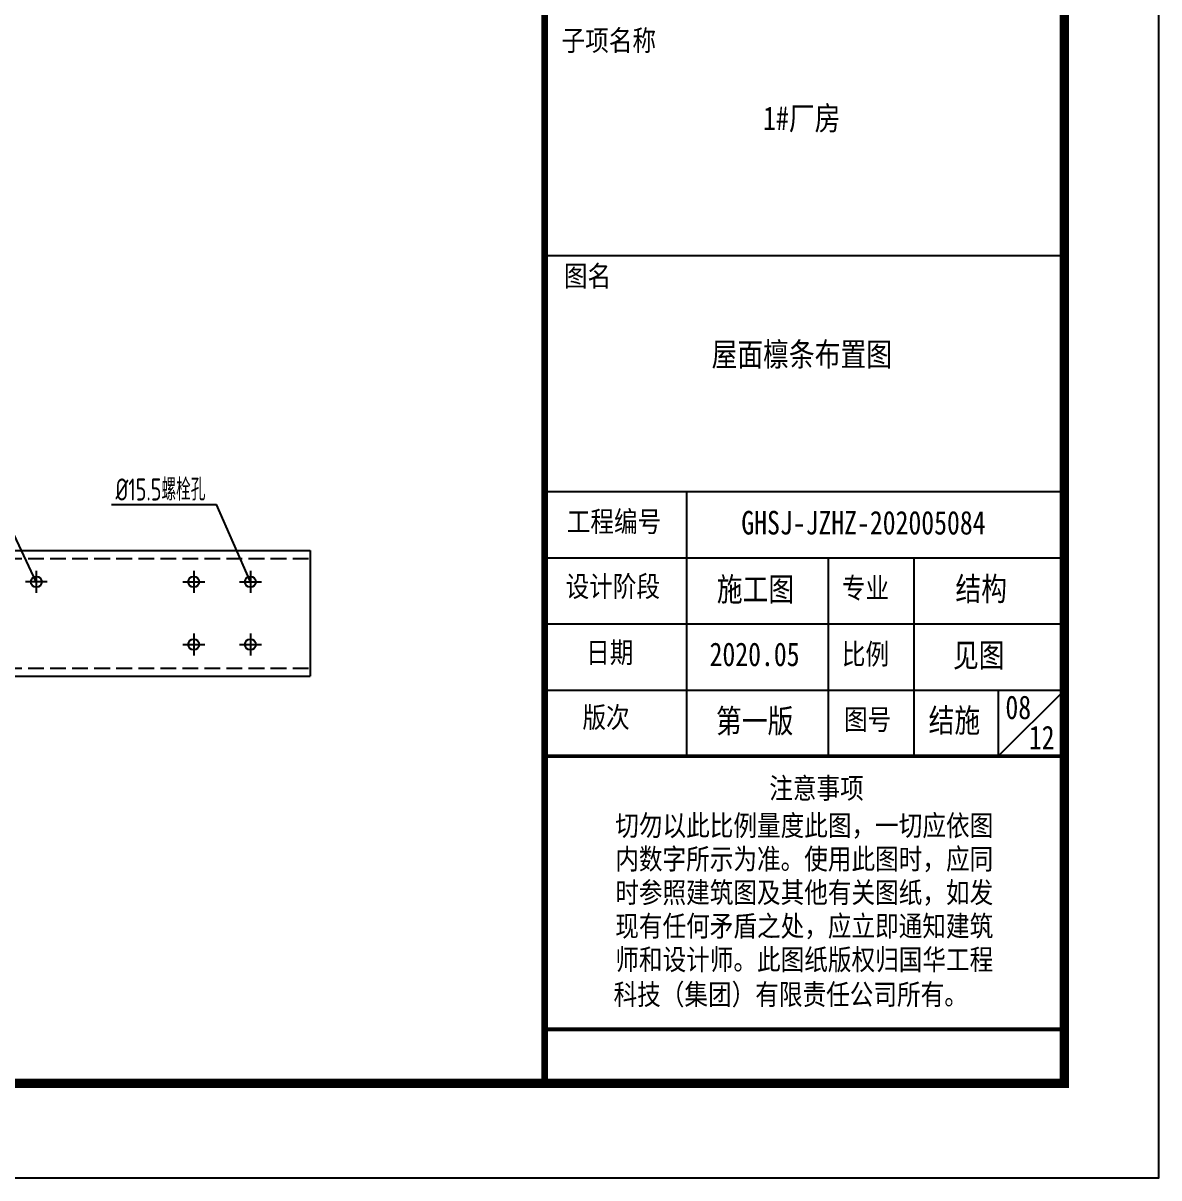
# Model space of a CAD drawing. Extents: x 9539573 to 9710259, y 1656270 to 2510207.
# Drawn here: x 9692230 to 9710259, y 1926320 to 1944655 of the extents above; entities that cross this region are included whole.
import ezdxf
from ezdxf.enums import TextEntityAlignment as Align

# ---------------------------------------------------------------- set-up
doc = ezdxf.new("R2010")
doc.units = 0
doc.header["$LTSCALE"] = 1000
doc.header["$MEASUREMENT"] = 0
doc.linetypes.add('DASH', pattern=[0.35, 0.25, -0.1])
doc.layers.get('0').update_dxf_attribs({"linetype": 'CONTINUOUS'})
for name, color, linetype in [('PP-PM-TK', 7, 'CONTINUOUS'), ('PUB_TEXT', 7, 'CONTINUOUS'), ('PUB_TITLE', 4, 'CONTINUOUS'), ('标注文字', 3, 'CONTINUOUS')]:
    doc.layers.add(name, color=color, linetype=linetype)
doc.styles.add('TQ', font='txt.shx', dxfattribs={"width": 0.8, "bigfont": 'hztxt.shx'})
doc.styles.add('TSSD_DIMENSION', font='atssdeng.shx', dxfattribs={"width": 0.7, "bigfont": 'atssdchn.shx'})
doc.styles.add('仿宋', font='', dxfattribs={"width": 0.8})
doc.styles.get('仿宋').set_extended_font_data('SimSun')

# ---------------------------------------------------------------- blocks, each defined once
blk = doc.blocks.new('A2 TK 2019')
at = {"layer": 'PP-PM-TK', "color": 4}
for p, q in [((7035935, 1983948), (7041435, 1983948)), ((7035935, 1981448), (7041435, 1981448)), ((7037435, 1981448), (7037435, 1978648)), ((7035935, 1980748), (7041435, 1980748)), ((7038935, 1980748), (7038935, 1978648)), ((7039840, 1980748), (7039840, 1978648)), ((7035935, 1980048), (7041435, 1980048)), ((7035935, 1979348), (7041435, 1979348)), ((7041435, 1979348), (7040735, 1978648)), ((7040735, 1979348), (7040735, 1978648))]:
    blk.add_line(p, q, dxfattribs=at)
at = {"layer": 'PP-PM-TK', "color": 4, "const_width": 70}
blk.add_lwpolyline([(7035935, 2015184), (7041435, 2015184), (7041435, 1975184), (7035935, 1975184)], close=True, dxfattribs=at)
at = {"layer": 'PP-PM-TK', "color": 4, "const_width": 40}
for points in [[(7035935, 1978648), (7041435, 1978648)], [(7035935, 1975756), (7041435, 1975756)]]:
    blk.add_lwpolyline(points, dxfattribs=at)
at = {"layer": 'PUB_TEXT', "color": 2, "style": 'TQ'}
for s, p in [('子项名称', (7036114, 1986089)), ('图名', (7036138, 1983596)), ('工程编号', (7036169, 1980997)), ('设计阶段', (7036156, 1980311)), ('专业', (7039080, 1980294)), ('日期', (7036374, 1979611)), ('比例', (7039080, 1979594)), ('版次', (7036335, 1978925)), ('图号', (7039103, 1978902)), ('注意事项', (7038312, 1978175)), ('切勿以此比例量度此图，一切应依图', (7036682, 1977780)), ('内数字所示为准。使用此图时，应同', (7036682, 1977426)), ('时参照建筑图及其他有关图纸，如发', (7036682, 1977071)), ('现有任何矛盾之处，应立即通知建筑', (7036682, 1976716)), ('师和设计师。此图纸版权归国华工程', (7036682, 1976361)), ('科技（集团）有限责任公司所有。', (7036664, 1975992))]:
    blk.add_text(s, height=250, dxfattribs=at).set_placement(p)
at = {"layer": 'PUB_TITLE', "color": 0, "style": '仿宋', "width": 0.8}
blk.add_text('1#厂房', height=250, dxfattribs=at).set_placement((7038656, 1985275), align=Align.CENTER)
for s, p in [('GHSJ-JZHZ-202005084', (7038016, 1980994)), ('施工图', (7037757, 1980289)), ('结构', (7040282, 1980294)), ('2020.05', (7037680, 1979601)), ('见图', (7040256, 1979591)), ('第一版', (7037748, 1978895)), ('结施', (7039998, 1978901)), ('12', (7041059, 1978720))]:
    blk.add_text(s, height=250, dxfattribs=at).set_placement(p)
blk = doc.blocks.new('32F1G54H5H')
for p, q in [((9590330, 2078613, -220000), (9595159, 2078613, -220000)), ((9595159, 2078613, -220000), (9595159, 2076613, -220000)), ((9590809, 2078286, -220000), (9590809, 2077939, -220000)), ((9593309, 2078286, -220000), (9593309, 2077939, -220000)), ((9594209, 2078286, -220000), (9594209, 2077939, -220000)), ((9590983, 2078113, -220000), (9590636, 2078113, -220000)), ((9593135, 2078113, -220000), (9593483, 2078113, -220000)), ((9594035, 2078113, -220000), (9594383, 2078113, -220000)), ((9593135, 2077118, -220000), (9593483, 2077118, -220000)), ((9593309, 2077292, -220000), (9593309, 2076944, -220000)), ((9594035, 2077118, -220000), (9594383, 2077118, -220000)), ((9594209, 2077292, -220000), (9594209, 2076944, -220000)), ((9590330, 2076613, -220000), (9595159, 2076613, -220000))]:
    blk.add_line(p, q)
at = {"linetype": 'DASH'}
for p, q in [((9590330, 2078483, -220000), (9595159, 2078483, -220000)), ((9590330, 2076744, -220000), (9595159, 2076744, -220000))]:
    blk.add_line(p, q, dxfattribs=at)
for centre in [(9590809, 2078113, -440000), (9593309, 2078113, -440000), (9594209, 2078113, -440000), (9593309, 2077118, -440000), (9594209, 2077118, -440000)]:
    blk.add_circle(centre, 86.9)
at = {"layer": '标注文字'}
for p, q in [((9590809, 2078113, -220000), (9590219, 2079355, -440000)), ((9592005, 2079341, -220000), (9593670, 2079341, -220000)), ((9594209, 2078111, -220000), (9593670, 2079341, -220000))]:
    blk.add_line(p, q, dxfattribs=at)
at = {"layer": 'PUB_TEXT', "style": 'TSSD_DIMENSION', "width": 0.7}
blk.add_text('%%C15.5螺栓孔', height=350, dxfattribs=at).set_placement((9592068, 2079404, -440000))

msp = doc.modelspace()

# ---------------------------------------------------------------- linework, layer by layer
at = {"layer": 'PUB_TITLE'}
msp.add_lwpolyline([(9598809.4, 1926320.1), (9710259.4, 1926320.1), (9710259.4, 1989320.1), (9598809.4, 1989320.1)], close=True, dxfattribs=at)
at = {"layer": 'PUB_TITLE', "const_width": 150}
msp.add_lwpolyline([(9602559.4, 1927820.1), (9708759.4, 1927820.1), (9708759.4, 1987820.1), (9602559.4, 1987820.1)], close=True, dxfattribs=at)

# ---------------------------------------------------------------- block references
at = {"xscale": 1.5, "yscale": 1.5, "zscale": 1.5}
msp.add_blockref('A2 TK 2019', (-853393.4, -1034955.6), dxfattribs=at)
msp.add_blockref('32F1G54H5H', (101629.3, -142329.4))

# ---------------------------------------------------------------- texts
at = {"layer": 'PUB_TITLE', "color": 6, "style": '仿宋', "width": 0.8}
msp.add_text('屋面檩条布置图', height=375, dxfattribs=at).set_placement((9704590.6, 1939207.3), align=Align.CENTER)
msp.add_text('08', height=375, dxfattribs=at).set_placement((9707823, 1933604.2))

doc.saveas('drawing.dxf')
